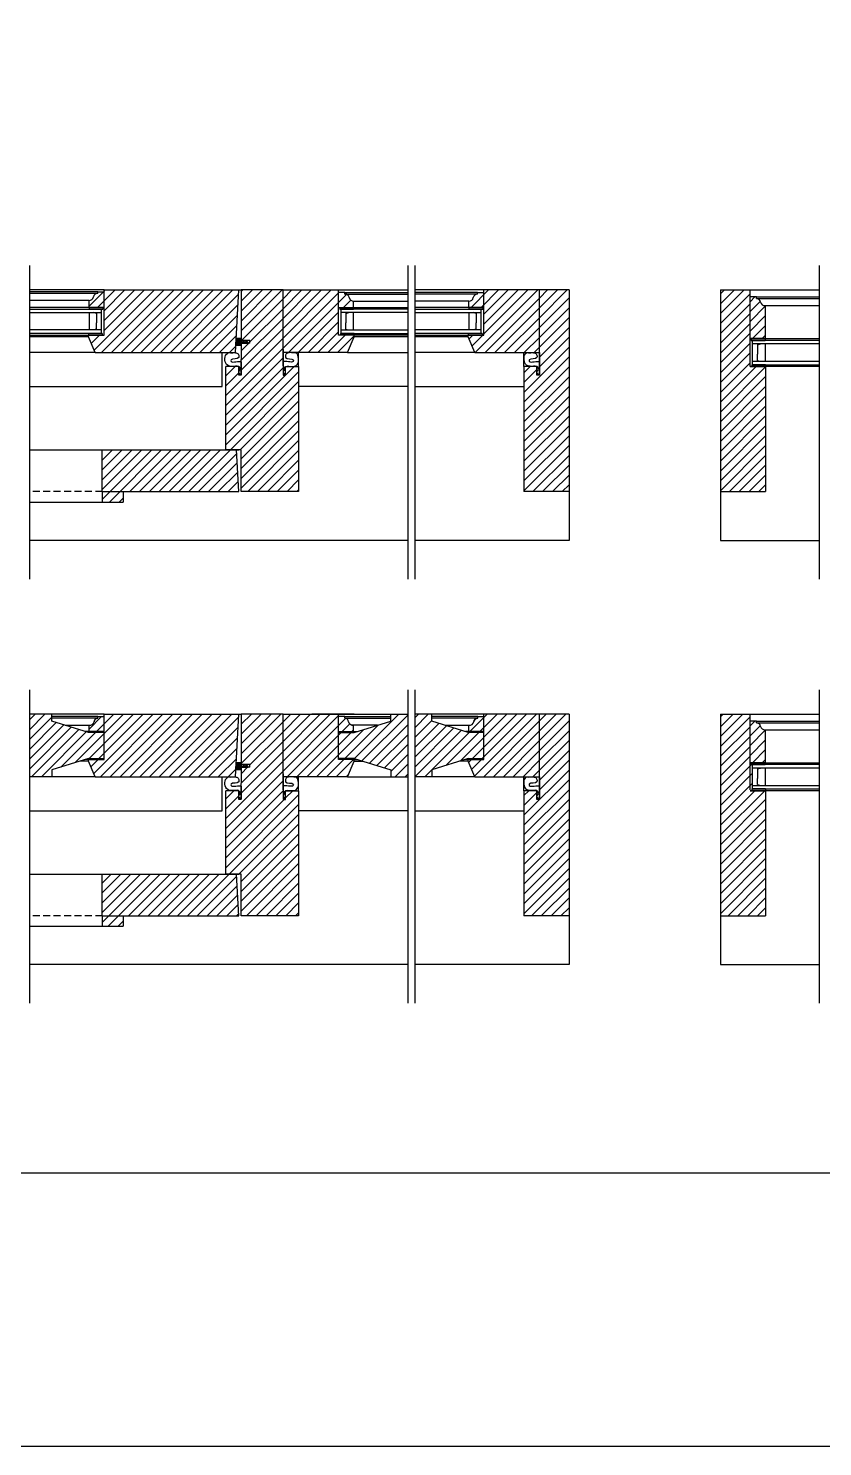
# Model space of a CAD drawing. Header units: inches. Extents: x 1985 to 11287, y 379 to 4336.
# Drawn here: x 7622.6 to 7651.2, y 3266.3 to 3317.3 of the extents above; entities that cross this region are included whole.
import ezdxf

# ---------------------------------------------------------------- set-up
doc = ezdxf.new("R2010")
doc.units = ezdxf.units.IN
doc.header["$MEASUREMENT"] = 0
doc.linetypes.add('HIDDEN', pattern=[0.375, 0.25, -0.125])
for name, color, linetype in [('glass 99', 6, 'CONTINUOUS'), ('glazing tape 99', 7, 'CONTINUOUS'), ('hatch 99', 1, 'CONTINUOUS'), ('screen 99', 4, 'CONTINUOUS'), ('separation 99', 3, 'CONTINUOUS'), ('weatherstripping 99', 5, 'CONTINUOUS'), ('wood detail 99', 7, 'CONTINUOUS')]:
    doc.layers.add(name, color=color, linetype=linetype)
pattern_1 = [(45, (3336.02802, 5e-13), (-0.176776695, 0.176776695), [])]

msp = doc.modelspace()

# ---------------------------------------------------------------- hatches: boundary and pattern name
at = {"layer": 'glazing tape 99'}
h = msp.add_hatch(color=7, dxfattribs=at)
h.paths.add_polyline_path([(7624.77088, 3307.234513), (7625.27088, 3307.234513), (7625.27088, 3307.172013), (7624.77088, 3307.172013)])
h.paths.add_polyline_path([(7624.74738, 3306.297013), (7625.24738, 3306.297013), (7625.24738, 3306.234513), (7624.74738, 3306.234513)])
h = msp.add_hatch(color=7, dxfattribs=at)
h.paths.add_polyline_path([(7638.432673, 3307.234513), (7638.932673, 3307.234513), (7638.932673, 3307.172013), (7638.432673, 3307.172013)])
h.paths.add_polyline_path([(7638.409173, 3306.297013), (7638.909173, 3306.297013), (7638.909173, 3306.234513), (7638.409173, 3306.234513)])
h.paths.add_polyline_path([(7633.809823, 3306.297013), (7634.309823, 3306.297013), (7634.309823, 3306.234513), (7633.809823, 3306.234513)])
h.paths.add_polyline_path([(7633.786323, 3307.234513), (7634.286323, 3307.234513), (7634.286323, 3307.172013), (7633.786323, 3307.172013)])
h = msp.add_hatch(color=256, dxfattribs=at)
h.paths.add_polyline_path([(7649.082392, 3306.109513), (7648.582392, 3306.109513), (7648.582392, 3306.047013), (7649.082392, 3306.047013)])
h.paths.add_polyline_path([(7649.105892, 3305.172013), (7648.605892, 3305.172013), (7648.605892, 3305.109513), (7649.105892, 3305.109513)])
h = msp.add_hatch(color=7, dxfattribs=at)
h.paths.add_polyline_path([(7625.308994, 3291.985773), (7625.308994, 3291.954473), (7624.76998, 3291.954473), (7624.76998, 3291.985773)])
h.paths.add_polyline_path([(7624.74648, 3290.985773), (7624.74648, 3291.017073), (7625.308994, 3291.017073), (7625.308994, 3290.985773)])
h = msp.add_hatch(color=7, dxfattribs=at)
h.paths.add_polyline_path([(7633.747309, 3291.954473), (7633.747309, 3291.985773), (7634.286323, 3291.985773), (7634.286323, 3291.954473)])
h.paths.add_polyline_path([(7634.309823, 3291.017073), (7634.309823, 3290.985773), (7633.747309, 3290.985773), (7633.747309, 3291.017073)])
h = msp.add_hatch(color=7, dxfattribs=at)
h.paths.add_polyline_path([(7638.971687, 3291.985773), (7638.971687, 3291.954473), (7638.432673, 3291.954473), (7638.432673, 3291.985773)])
h.paths.add_polyline_path([(7638.971687, 3291.017073), (7638.971687, 3290.985773), (7638.409173, 3290.985773), (7638.409173, 3291.017073)])
h = msp.add_hatch(color=256, dxfattribs=at)
h.paths.add_polyline_path([(7649.082392, 3290.860773), (7648.582392, 3290.860773), (7648.582392, 3290.798273), (7649.082392, 3290.798273)])
h.paths.add_polyline_path([(7649.105892, 3289.923273), (7648.605892, 3289.923273), (7648.605892, 3289.860773), (7649.105892, 3289.860773)])
at = {"layer": 'hatch 99'}
h = msp.add_hatch(dxfattribs=at)
h.set_pattern_fill('ANSI31', color=256, scale=2, style=0)
h.set_pattern_definition(pattern_1)
h.paths.add_polyline_path([(7625.309894, 3307.797013), (7625.08338, 3307.797013), (7625.08338, 3307.734513), (7625.070258, 3307.734513, 0.350781059), (7624.92713, 3307.609513, -0.375199902), (7624.77088, 3307.484513), (7624.77088, 3307.234513), (7625.309894, 3307.234513)], flags=17)
h.paths.add_polyline_path([(7630.152731, 3307.859513), (7625.309894, 3307.859513), (7625.309894, 3306.234513), (7624.74738, 3306.234513), (7624.74738, 3306.172013), (7624.988451, 3305.609513), (7630.034813, 3305.609513)])
h = msp.add_hatch(dxfattribs=at)
h.set_pattern_fill('ANSI31', color=256, scale=2, style=0)
h.set_pattern_definition(pattern_1)
h.paths.add_polyline_path([(7632.309865, 3305.109513), (7631.841035, 3305.109513), (7631.841035, 3304.797049), (7631.747373, 3304.797049), (7631.747373, 3305.719776), (7631.747373, 3307.859513), (7630.246457, 3307.859513), (7630.246461, 3306.047013), (7630.558957, 3306.047013), (7630.558957, 3305.953013), (7630.248303, 3305.953013), (7630.246457, 3304.797049), (7630.153695, 3304.797049), (7630.153695, 3305.109513), (7629.684865, 3305.109513), (7629.684865, 3302.109513), (7630.153665, 3302.109513), (7630.247365, 3302.109513), (7630.247365, 3300.609513), (7632.309865, 3300.609513)])
h = msp.add_hatch(dxfattribs=at)
h.set_pattern_fill('ANSI31', color=256, scale=2, style=0)
h.set_pattern_definition(pattern_1)
h.paths.add_polyline_path([(7633.747309, 3307.859513), (7631.747373, 3307.859513), (7631.747373, 3305.609513), (7634.068752, 3305.609513), (7634.309823, 3306.172013), (7634.309823, 3306.234513), (7633.747309, 3306.234513)])
h.paths.add_polyline_path([(7634.286323, 3307.461013, -0.375199902), (7634.130073, 3307.586013, 0.375199902), (7633.973823, 3307.711013), (7633.973823, 3307.773513), (7633.747309, 3307.773513), (7633.747309, 3307.234513), (7634.286323, 3307.234513)], flags=17)
h = msp.add_hatch(dxfattribs=at)
h.set_pattern_fill('ANSI31', color=256, scale=2, style=0)
h.set_pattern_definition(pattern_1)
h.paths.add_polyline_path([(7638.971687, 3307.773513), (7638.745173, 3307.773513), (7638.745173, 3307.711013), (7638.732051, 3307.711013, 0.350781059), (7638.588923, 3307.586013, -0.375199902), (7638.432673, 3307.461013), (7638.432673, 3307.234513), (7638.971687, 3307.234513)], flags=17)
h.paths.add_polyline_path([(7640.971623, 3307.859513), (7638.971687, 3307.859513), (7638.971687, 3306.234513), (7638.409173, 3306.234513), (7638.409173, 3306.172013), (7638.650244, 3305.609513), (7640.971623, 3305.609513)])
h = msp.add_hatch(dxfattribs=at)
h.set_pattern_fill('ANSI31', color=256, scale=2, style=0)
h.set_pattern_definition(pattern_1)
h.paths.add_polyline_path([(7642.034131, 3307.859513), (7640.971623, 3307.859513), (7640.971623, 3305.609513), (7640.971623, 3304.797049), (7640.877961, 3304.797049), (7640.877961, 3305.109513), (7640.409131, 3305.109513), (7640.409131, 3300.609513), (7642.034131, 3300.609513)])
h = msp.add_hatch(dxfattribs=at)
h.set_pattern_fill('ANSI31', color=256, scale=2, style=0)
h.set_pattern_definition(pattern_1)
h.paths.add_polyline_path([(7649.10587, 3305.109513), (7648.543377, 3305.109513), (7648.543377, 3307.859513), (7647.48087, 3307.859513), (7647.48087, 3300.609513), (7649.10587, 3300.609513)])
h = msp.add_hatch(dxfattribs=at)
h.set_pattern_fill('ANSI31', color=256, scale=2, angle=90, style=0)
h.set_pattern_definition([(45, (4207.87997, -860.48592), (0.176776695, -0.176776695), [])])
h.paths.add_polyline_path([(7648.543377, 3307.609513), (7648.773192, 3307.609513), (7648.773192, 3307.547013, -0.374595674), (7648.925663, 3307.424825, 0.356055138), (7649.06927, 3307.297013), (7649.10587, 3307.297013), (7649.10587, 3306.109513), (7648.543377, 3306.109513)])
h = msp.add_hatch(dxfattribs=at)
h.set_pattern_fill('ANSI31', color=256, scale=2, style=0)
h.set_pattern_definition(pattern_1)
h.paths.add_polyline_path([(7625.997365, 3300.609513), (7625.247365, 3300.609513), (7625.247365, 3300.234513), (7625.997365, 3300.234513)])
h.paths.add_polyline_path([(7630.153665, 3300.609513), (7630.075053, 3302.109513), (7625.247365, 3302.109513), (7625.247365, 3300.609513)])
h = msp.add_hatch(dxfattribs=at)
h.set_pattern_fill('ANSI31', color=256, scale=2, style=0)
h.set_pattern_definition(pattern_1)
h.paths.add_polyline_path([(7630.152731, 3292.610773), (7625.308994, 3292.610773), (7625.308994, 3290.985773), (7624.74648, 3290.985773), (7624.74648, 3290.923273), (7624.987551, 3290.360773), (7630.034813, 3290.360773)])
h.paths.add_polyline_path([(7625.308994, 3292.524773), (7625.08578, 3292.524773), (7625.08578, 3292.462273), (7625.07909, 3292.462273, 0.396713131), (7624.95303, 3292.337273, -0.33870461), (7624.76998, 3292.212273), (7624.76998, 3291.985773), (7625.308994, 3291.985773)], flags=17)
h.paths.add_polyline_path([(7625.308994, 3291.954473), (7624.74648, 3291.954473), (7623.43398, 3292.360773), (7623.43398, 3292.610773), (7623.24653, 3292.610773), (7622.627105, 3292.610773), (7622.627105, 3290.360773), (7623.24653, 3290.360773), (7623.43398, 3290.360773), (7623.43398, 3290.610773), (7624.74648, 3291.017073), (7625.308994, 3291.017073)])
h = msp.add_hatch(dxfattribs=at)
h.set_pattern_fill('ANSI31', color=256, scale=2, style=0)
h.set_pattern_definition(pattern_1)
h.paths.add_polyline_path([(7631.747373, 3289.548309), (7631.747373, 3290.471036), (7631.747373, 3292.610773), (7630.246457, 3292.610773), (7630.246461, 3290.798273), (7630.558957, 3290.798273), (7630.558957, 3290.704273), (7630.248303, 3290.704273), (7630.246457, 3289.548309), (7630.153695, 3289.548309), (7630.153695, 3289.860773), (7629.684865, 3289.860773), (7629.684865, 3286.860773), (7630.153665, 3286.860773), (7630.247365, 3286.860773), (7630.247365, 3285.360773), (7632.309865, 3285.360773), (7632.309865, 3289.860773), (7631.841035, 3289.860773), (7631.841035, 3289.548309)])
h = msp.add_hatch(dxfattribs=at)
h.set_pattern_fill('ANSI31', color=256, scale=2, style=0)
h.set_pattern_definition(pattern_1)
h.paths.add_polyline_path([(7636.234498, 3292.610773), (7635.653623, 3292.610773), (7635.622323, 3292.610773), (7635.622323, 3292.360773), (7634.309823, 3291.954473), (7633.747309, 3291.954473), (7633.747309, 3291.017073), (7634.309823, 3291.017073), (7635.622323, 3290.610773), (7635.622323, 3290.360773), (7636.234498, 3290.360773)])
h.paths.add_polyline_path([(7634.103273, 3292.337273, 0.411741612), (7633.970523, 3292.462273), (7633.970523, 3292.524773), (7633.747309, 3292.524773), (7633.747309, 3291.985773), (7634.286323, 3291.985773), (7634.286323, 3292.212273, -0.33870461)], flags=17)
h.paths.add_polyline_path([(7633.747309, 3292.610773), (7632.786443, 3292.610773), (7631.747373, 3292.610773), (7631.747373, 3290.360773), (7634.068752, 3290.360773), (7634.309823, 3290.923273), (7634.309823, 3290.985773), (7633.747309, 3290.985773)])
h = msp.add_hatch(dxfattribs=at)
h.set_pattern_fill('ANSI31', color=256, scale=2, style=0)
h.set_pattern_definition(pattern_1)
h.paths.add_polyline_path([(7640.971623, 3292.610773), (7638.971687, 3292.610773), (7638.971687, 3290.985773), (7638.409173, 3290.985773), (7638.409173, 3290.923273), (7638.650244, 3290.360773), (7638.650294, 3290.360773), (7640.971623, 3290.360773)])
h.paths.add_polyline_path([(7638.971687, 3292.524773), (7638.748473, 3292.524773), (7638.748473, 3292.462273), (7638.741783, 3292.462273, 0.396713131), (7638.615723, 3292.337273, -0.33870461), (7638.432673, 3292.212273), (7638.432673, 3291.985773), (7638.971687, 3291.985773)], flags=17)
h.paths.add_polyline_path([(7638.971687, 3291.954473), (7638.409173, 3291.954473), (7637.096673, 3292.360773), (7637.096673, 3292.610773), (7636.909223, 3292.610773), (7636.484498, 3292.610773), (7636.484498, 3290.360773), (7636.909223, 3290.360773), (7637.096673, 3290.360773), (7637.096673, 3290.610773), (7638.409173, 3291.017073), (7638.971687, 3291.017073)])
h = msp.add_hatch(dxfattribs=at)
h.set_pattern_fill('ANSI31', color=256, scale=2, style=0)
h.set_pattern_definition(pattern_1)
h.paths.add_polyline_path([(7642.034131, 3292.610773), (7640.971623, 3292.610773), (7640.971623, 3289.889084), (7640.971623, 3289.548309), (7640.877961, 3289.548309), (7640.877961, 3289.860773), (7640.409131, 3289.860773), (7640.409131, 3285.360773), (7642.034131, 3285.360773)])
h = msp.add_hatch(dxfattribs=at)
h.set_pattern_fill('ANSI31', color=256, scale=2, style=0)
h.set_pattern_definition(pattern_1)
h.paths.add_polyline_path([(7649.10587, 3289.860773), (7648.605892, 3289.860773), (7648.605892, 3289.923273), (7648.637077, 3289.923273), (7648.637077, 3290.798273), (7648.582392, 3290.798273), (7648.582392, 3290.860773), (7648.543377, 3290.860773), (7648.543377, 3292.610773), (7647.48087, 3292.610773), (7647.48087, 3285.360773), (7649.10587, 3285.360773)])
h = msp.add_hatch(dxfattribs=at)
h.set_pattern_fill('ANSI31', color=256, scale=2, angle=90, style=0)
h.set_pattern_definition([(45, (4207.87997, -875.73466), (0.176776695, -0.176776695), [])])
h.paths.add_polyline_path([(7648.543377, 3292.360773), (7648.773192, 3292.360773), (7648.773192, 3292.298273, -0.374595674), (7648.925663, 3292.176085, 0.356055138), (7649.06927, 3292.048273), (7649.10587, 3292.048273), (7649.10587, 3290.860773), (7648.543377, 3290.860773)])
h = msp.add_hatch(dxfattribs=at)
h.set_pattern_fill('ANSI31', color=256, scale=2, style=0)
h.set_pattern_definition(pattern_1)
h.paths.add_polyline_path([(7625.247365, 3286.860773), (7625.247365, 3285.360773), (7630.153665, 3285.360773), (7630.075053, 3286.860773)])
h.paths.add_polyline_path([(7625.247365, 3285.360773), (7625.247365, 3284.985773), (7625.997365, 3284.985773), (7625.997365, 3285.360773)])
at = {"layer": 'weatherstripping 99', "lineweight": 30}
h = msp.add_hatch(dxfattribs=at)
h.set_pattern_fill('ANSI36', color=5, scale=0.125, angle=315, style=0)
h.set_pattern_definition([(180, (7442.423048, 1715.887561), (-0.02734375, 0.015625), [0.0390625, -0.0078125, 0, -0.0078125])])
h.paths.add_polyline_path([(7630.061017, 3306.109513), (7630.215457, 3306.109513), (7630.215457, 3305.859513), (7630.047915, 3305.859513)])
for points in [[(7630.215457, 3306.109513), (7630.24643, 3306.109513), (7630.246449, 3306.013992), (7630.280039, 3305.984265), (7630.339833, 3305.984265), (7630.296296, 3306.046513), (7630.324593, 3306.046513), (7630.368129, 3305.984265), (7630.447018, 3305.984265), (7630.403482, 3306.046513), (7630.431779, 3306.046513), (7630.498303, 3305.967765), (7630.498303, 3305.953013), (7630.246461, 3305.953013), (7630.246479, 3305.859513), (7630.215457, 3305.859513)], [(7630.215457, 3290.860773), (7630.24643, 3290.860773), (7630.246449, 3290.765252), (7630.280039, 3290.735525), (7630.339833, 3290.735525), (7630.296296, 3290.797773), (7630.324593, 3290.797773), (7630.368129, 3290.735525), (7630.447018, 3290.735525), (7630.403482, 3290.797773), (7630.431779, 3290.797773), (7630.498303, 3290.719025), (7630.498303, 3290.704273), (7630.246461, 3290.704273), (7630.246479, 3290.610773), (7630.215457, 3290.610773)]]:
    msp.add_hatch(color=5, dxfattribs=at).paths.add_polyline_path(points)
h = msp.add_hatch(dxfattribs=at)
h.set_pattern_fill('ANSI36', color=5, scale=0.125, angle=315, style=0)
h.set_pattern_definition([(180, (7442.423048, 1700.638821), (-0.02734375, 0.015625), [0.0390625, -0.0078125, 0, -0.0078125])])
h.paths.add_polyline_path([(7630.061017, 3290.860773), (7630.215457, 3290.860773), (7630.215457, 3290.610773), (7630.047915, 3290.610773)])

# ---------------------------------------------------------------- linework, layer by layer
at = {"layer": 'glass 99', "color": 6}
for p, q in [((7622.627105, 3307.172013), (7625.27088, 3307.172013)), ((7622.627105, 3307.047013), (7625.216194, 3307.047013)), ((7624.77088, 3307.047013), (7624.77088, 3306.422013)), ((7625.03526, 3307.017022), (7624.927478, 3307.047013)), ((7625.03526, 3307.017022), (7625.03526, 3306.672013)), ((7625.216194, 3306.297013), (7625.216194, 3307.172013)), ((7636.234498, 3307.172013), (7633.786323, 3307.172013)), ((7633.841009, 3306.297013), (7633.841009, 3307.172013)), ((7636.234498, 3307.047013), (7633.841009, 3307.047013)), ((7634.009729, 3307.017022), (7634.117512, 3307.047013)), ((7634.009729, 3307.017022), (7634.009729, 3306.672013)), ((7634.274109, 3307.047013), (7634.274109, 3306.422013)), ((7636.484498, 3307.172013), (7638.932673, 3307.172013)), ((7636.484498, 3307.047013), (7638.877987, 3307.047013)), ((7638.432673, 3307.047013), (7638.432673, 3306.422013)), ((7638.697053, 3307.017022), (7638.58927, 3307.047013)), ((7638.697053, 3307.017022), (7638.697053, 3306.672013)), ((7638.877987, 3306.297013), (7638.877987, 3307.172013)), ((7625.03526, 3306.452005), (7625.03526, 3306.672013)), ((7634.009729, 3306.452005), (7634.009729, 3306.672013)), ((7638.697053, 3306.452005), (7638.697053, 3306.672013)), ((7625.216194, 3306.422013), (7622.627105, 3306.422013)), ((7625.24738, 3306.297013), (7622.627105, 3306.297013)), ((7625.03526, 3306.452005), (7624.927478, 3306.422013)), ((7633.809823, 3306.297013), (7636.234498, 3306.297013)), ((7633.841009, 3306.422013), (7636.234498, 3306.422013)), ((7634.009729, 3306.452005), (7634.117512, 3306.422013)), ((7638.877987, 3306.422013), (7636.484498, 3306.422013)), ((7638.909173, 3306.297013), (7636.484498, 3306.297013)), ((7638.697053, 3306.452005), (7638.58927, 3306.422013)), ((7651.030566, 3306.047013), (7648.582392, 3306.047013)), ((7648.637077, 3305.172013), (7648.637077, 3306.047013)), ((7651.030566, 3305.922013), (7648.637077, 3305.922013)), ((7648.818011, 3305.892022), (7648.925794, 3305.922013)), ((7648.818011, 3305.892022), (7648.818011, 3305.547013)), ((7648.818011, 3305.327005), (7648.818011, 3305.547013)), ((7649.082392, 3305.922013), (7649.082392, 3305.297013)), ((7648.605892, 3305.172013), (7651.030566, 3305.172013)), ((7648.637077, 3305.297013), (7651.030566, 3305.297013)), ((7648.818011, 3305.327005), (7648.925794, 3305.297013)), ((7651.030566, 3290.798273), (7648.582392, 3290.798273)), ((7648.637077, 3289.923273), (7648.637077, 3290.798273)), ((7651.030566, 3290.673273), (7648.637077, 3290.673273)), ((7648.818011, 3290.643282), (7648.925794, 3290.673273)), ((7649.082392, 3290.673273), (7649.082392, 3290.048273)), ((7648.818011, 3290.643282), (7648.818011, 3290.298273)), ((7648.818011, 3290.078265), (7648.818011, 3290.298273)), ((7648.605892, 3289.923273), (7651.030566, 3289.923273)), ((7648.637077, 3290.048273), (7651.030566, 3290.048273)), ((7648.818011, 3290.078265), (7648.925794, 3290.048273))]:
    msp.add_line(p, q, dxfattribs=at)
at = {"layer": 'glazing tape 99', "color": 7}
for p, q in [((7624.77088, 3307.234513), (7624.77088, 3307.172013)), ((7625.27088, 3307.234513), (7625.27088, 3307.172013)), ((7633.786323, 3307.234513), (7633.786323, 3307.172013)), ((7634.286323, 3307.234513), (7634.286323, 3307.172013)), ((7638.432673, 3307.234513), (7638.432673, 3307.172013)), ((7638.932673, 3307.234513), (7638.932673, 3307.172013)), ((7648.582392, 3306.109513), (7648.582392, 3306.047013)), ((7649.082392, 3306.109513), (7649.082392, 3306.047013)), ((7648.582392, 3290.860773), (7648.582392, 3290.798273)), ((7649.082392, 3290.860773), (7649.082392, 3290.798273))]:
    msp.add_line(p, q, dxfattribs=at)
at = {"layer": 'glazing tape 99'}
for p, q in [((7625.27088, 3307.172013), (7624.77088, 3307.172013)), ((7633.786323, 3307.172013), (7634.286323, 3307.172013)), ((7638.932673, 3307.172013), (7638.432673, 3307.172013)), ((7624.74738, 3306.297013), (7625.24738, 3306.297013)), ((7624.74738, 3306.297013), (7624.74738, 3306.234513)), ((7625.24738, 3306.297013), (7625.24738, 3306.234513)), ((7634.309823, 3306.297013), (7633.809823, 3306.297013)), ((7633.809823, 3306.297013), (7633.809823, 3306.234513)), ((7634.309823, 3306.297013), (7634.309823, 3306.234513)), ((7638.409173, 3306.297013), (7638.409173, 3306.234513)), ((7638.409173, 3306.297013), (7638.909173, 3306.297013)), ((7638.909173, 3306.297013), (7638.909173, 3306.234513)), ((7648.582392, 3306.047013), (7649.082392, 3306.047013)), ((7648.605892, 3305.172013), (7648.605892, 3305.109513)), ((7649.105892, 3305.172013), (7648.605892, 3305.172013)), ((7649.105892, 3305.172013), (7649.105892, 3305.109513)), ((7648.582392, 3290.798273), (7649.082392, 3290.798273)), ((7648.605892, 3289.923273), (7648.605892, 3289.860773)), ((7649.105892, 3289.923273), (7648.605892, 3289.923273)), ((7649.105892, 3289.923273), (7649.105892, 3289.860773))]:
    msp.add_line(p, q, dxfattribs=at)
at = {"layer": 'screen 99', "color": 4, "linetype": 'HIDDEN'}
for p, q in [((7625.247365, 3300.609513), (7622.627105, 3300.609513)), ((7625.247365, 3285.360773), (7622.627105, 3285.360773))]:
    msp.add_line(p, q, dxfattribs=at)
at = {"layer": 'separation 99'}
for points in [[(9954.635727, 3266.28393), (7087.963638, 3266.28393), (7087.963638, 4336.37128), (9954.635727, 4336.37128)], [(7484.325689, 3276.128059), (7685.752407, 3276.128059), (7685.752407, 3428.766598), (7484.325689, 3428.766598)]]:
    msp.add_lwpolyline(points, close=True, dxfattribs=at)
at = {"layer": 'weatherstripping 99', "color": 5, "lineweight": 30}
for p, q in [((7630.047915, 3305.859513), (7630.061017, 3306.109513)), ((7630.24643, 3306.109513), (7630.061017, 3306.109513)), ((7630.215457, 3305.859513), (7630.215457, 3306.109513)), ((7630.24643, 3306.109513), (7630.246449, 3306.013992)), ((7630.246449, 3306.013992), (7630.280039, 3305.984265)), ((7630.246461, 3305.953013), (7630.246479, 3305.859513)), ((7630.246461, 3305.953013), (7630.498303, 3305.953013)), ((7630.280039, 3305.984265), (7630.339833, 3305.984265)), ((7630.339833, 3305.984265), (7630.296296, 3306.046513)), ((7630.324593, 3306.046513), (7630.296296, 3306.046513)), ((7630.368129, 3305.984265), (7630.324593, 3306.046513)), ((7630.368129, 3305.984265), (7630.447018, 3305.984265)), ((7630.447018, 3305.984265), (7630.403482, 3306.046513)), ((7630.431779, 3306.046513), (7630.403482, 3306.046513)), ((7630.498303, 3305.967765), (7630.431779, 3306.046513)), ((7630.498303, 3305.967765), (7630.498303, 3305.953013)), ((7630.498303, 3305.953013), (7630.498303, 3305.967765)), ((7630.246479, 3305.859513), (7630.047915, 3305.859513)), ((7630.236394, 3305.27634), (7630.236394, 3304.802554)), ((7631.758336, 3305.27634), (7631.758336, 3304.802554)), ((7640.96066, 3305.27634), (7640.96066, 3304.802554)), ((7630.047915, 3290.610773), (7630.061017, 3290.860773)), ((7630.24643, 3290.860773), (7630.061017, 3290.860773)), ((7630.215457, 3290.610773), (7630.215457, 3290.860773)), ((7630.24643, 3290.860773), (7630.246449, 3290.765252)), ((7630.246449, 3290.765252), (7630.280039, 3290.735525)), ((7630.246461, 3290.704273), (7630.246479, 3290.610773)), ((7630.246461, 3290.704273), (7630.498303, 3290.704273)), ((7630.280039, 3290.735525), (7630.339833, 3290.735525)), ((7630.339833, 3290.735525), (7630.296296, 3290.797773)), ((7630.324593, 3290.797773), (7630.296296, 3290.797773)), ((7630.368129, 3290.735525), (7630.324593, 3290.797773)), ((7630.368129, 3290.735525), (7630.447018, 3290.735525)), ((7630.447018, 3290.735525), (7630.403482, 3290.797773)), ((7630.431779, 3290.797773), (7630.403482, 3290.797773)), ((7630.498303, 3290.719025), (7630.431779, 3290.797773)), ((7630.498303, 3290.719025), (7630.498303, 3290.704273)), ((7630.498303, 3290.704273), (7630.498303, 3290.719025)), ((7630.246479, 3290.610773), (7630.047915, 3290.610773)), ((7630.236394, 3290.0276), (7630.236394, 3289.553813)), ((7631.758336, 3290.0276), (7631.758336, 3289.553813)), ((7640.96066, 3290.0276), (7640.96066, 3289.553813))]:
    msp.add_line(p, q, dxfattribs=at)
for centre, start, end in [((7629.853093, 3305.326467), 89.6632674, 111.8468492), ((7632.141637, 3305.326467), 68.1531508, 90.3367326), ((7640.577359, 3305.326467), 89.6632674, 111.8468492), ((7629.853093, 3290.077727), 89.6632674, 111.8468492), ((7632.141637, 3290.077727), 68.1531508, 90.3367326), ((7640.577359, 3290.077727), 89.6632674, 111.8468492)]:
    msp.add_arc(centre, 0.272391, start, end, dxfattribs=at)
for points, knots in [([(7629.980439, 3305.11119), (7629.880203, 3305.114611), (7629.630765, 3305.114391), (7629.624208, 3305.527866), (7629.751729, 3305.579295)], [0, 0, 0, 0, 0.2460489598, 0.6041502785, 0.6041502785, 0.6041502785, 0.6041502785]), ([(7629.854694, 3305.598853), (7629.991703, 3305.609928), (7630.085985, 3305.603232), (7630.148288, 3305.55949), (7630.193298, 3305.331211), (7629.870337, 3305.427143), (7629.8687, 3305.202304), (7630.180451, 3305.324717), (7630.236394, 3305.27634)], [0, 0, 0, 0, 0.083614321, 0.208464293, 0.316031641, 0.607589822, 0.683535209, 1.009413891, 1.009413891, 1.009413891, 1.009413891]), ([(7632.140036, 3305.598853), (7632.003027, 3305.609928), (7631.908745, 3305.603232), (7631.846442, 3305.55949), (7631.801432, 3305.331211), (7632.124393, 3305.427143), (7632.12603, 3305.202304), (7631.814279, 3305.324717), (7631.758336, 3305.27634)], [0, 0, 0, 0, 0.083614321, 0.208464293, 0.316031641, 0.607589822, 0.683535209, 1.009413891, 1.009413891, 1.009413891, 1.009413891]), ([(7632.014291, 3305.11119), (7632.114527, 3305.114611), (7632.350233, 3305.114391), (7632.309865, 3305.527866), (7632.243001, 3305.579295)], [0, 0, 0, 0, 0.2460489598, 0.6041502785, 0.6041502785, 0.6041502785, 0.6041502785]), ([(7640.704705, 3305.11119), (7640.604469, 3305.114611), (7640.381595, 3305.138838), (7640.409131, 3305.527866), (7640.475995, 3305.579295)], [0, 0, 0, 0, 0.2460489598, 0.6041502785, 0.6041502785, 0.6041502785, 0.6041502785]), ([(7640.57896, 3305.598853), (7640.715969, 3305.609928), (7640.810252, 3305.603232), (7640.872555, 3305.55949), (7640.917564, 3305.331211), (7640.594603, 3305.427143), (7640.592966, 3305.202304), (7640.904717, 3305.324717), (7640.96066, 3305.27634)], [0, 0, 0, 0, 0.083614321, 0.208464293, 0.316031641, 0.607589822, 0.683535209, 1.009413891, 1.009413891, 1.009413891, 1.009413891]), ([(7630.236394, 3304.802554), (7630.166353, 3304.84677), (7630.129194, 3304.936223), (7630.219985, 3304.979321), (7630.180247, 3305.143405), (7630.052325, 3305.125766), (7629.980439, 3305.11119)], [0.0027567057, 0.0027567057, 0.0027567057, 0.0027567057, 0.1724869609, 0.2817822642, 0.3371391511, 0.4968128609, 0.4968128609, 0.4968128609, 0.4968128609]), ([(7631.758336, 3304.802554), (7631.828377, 3304.84677), (7631.865536, 3304.936223), (7631.774745, 3304.979321), (7631.814483, 3305.143405), (7631.942405, 3305.125766), (7632.014291, 3305.11119)], [0.0027567057, 0.0027567057, 0.0027567057, 0.0027567057, 0.1724869609, 0.2817822642, 0.3371391511, 0.4968128609, 0.4968128609, 0.4968128609, 0.4968128609]), ([(7640.96066, 3304.802554), (7640.890619, 3304.84677), (7640.853461, 3304.936223), (7640.944252, 3304.979321), (7640.904513, 3305.143405), (7640.776591, 3305.125766), (7640.704705, 3305.11119)], [0.0027567057, 0.0027567057, 0.0027567057, 0.0027567057, 0.1724869609, 0.2817822642, 0.3371391511, 0.4968128609, 0.4968128609, 0.4968128609, 0.4968128609]), ([(7629.980439, 3289.86245), (7629.880203, 3289.865871), (7629.630765, 3289.865651), (7629.624208, 3290.279126), (7629.751729, 3290.330555)], [0, 0, 0, 0, 0.2460489598, 0.6041502785, 0.6041502785, 0.6041502785, 0.6041502785]), ([(7629.854694, 3290.350113), (7629.991703, 3290.361188), (7630.085985, 3290.354492), (7630.148288, 3290.31075), (7630.193298, 3290.082471), (7629.870337, 3290.178403), (7629.8687, 3289.953564), (7630.180451, 3290.075977), (7630.236394, 3290.0276)], [0, 0, 0, 0, 0.083614321, 0.208464293, 0.316031641, 0.607589822, 0.683535209, 1.009413891, 1.009413891, 1.009413891, 1.009413891]), ([(7632.140036, 3290.350113), (7632.003027, 3290.361188), (7631.908745, 3290.354492), (7631.846442, 3290.31075), (7631.801432, 3290.082471), (7632.124393, 3290.178403), (7632.12603, 3289.953564), (7631.814279, 3290.075977), (7631.758336, 3290.0276)], [0, 0, 0, 0, 0.083614321, 0.208464293, 0.316031641, 0.607589822, 0.683535209, 1.009413891, 1.009413891, 1.009413891, 1.009413891]), ([(7632.014291, 3289.86245), (7632.114527, 3289.865871), (7632.350233, 3289.865651), (7632.309865, 3290.279126), (7632.243001, 3290.330555)], [0, 0, 0, 0, 0.2460489598, 0.6041502785, 0.6041502785, 0.6041502785, 0.6041502785]), ([(7640.704705, 3289.86245), (7640.604469, 3289.865871), (7640.381595, 3289.890098), (7640.409131, 3290.279126), (7640.475995, 3290.330555)], [0, 0, 0, 0, 0.2460489598, 0.6041502785, 0.6041502785, 0.6041502785, 0.6041502785]), ([(7640.57896, 3290.350113), (7640.715969, 3290.361188), (7640.810252, 3290.354492), (7640.872555, 3290.31075), (7640.917564, 3290.082471), (7640.594603, 3290.178403), (7640.592966, 3289.953564), (7640.904717, 3290.075977), (7640.96066, 3290.0276)], [0, 0, 0, 0, 0.083614321, 0.208464293, 0.316031641, 0.607589822, 0.683535209, 1.009413891, 1.009413891, 1.009413891, 1.009413891]), ([(7630.236394, 3289.553813), (7630.166353, 3289.598029), (7630.129194, 3289.687483), (7630.219985, 3289.730581), (7630.180247, 3289.894664), (7630.052325, 3289.877026), (7629.980439, 3289.86245)], [0.0027567057, 0.0027567057, 0.0027567057, 0.0027567057, 0.1724869609, 0.2817822642, 0.3371391511, 0.4968128609, 0.4968128609, 0.4968128609, 0.4968128609]), ([(7631.758336, 3289.553813), (7631.828377, 3289.598029), (7631.865536, 3289.687483), (7631.774745, 3289.730581), (7631.814483, 3289.894664), (7631.942405, 3289.877026), (7632.014291, 3289.86245)], [0.0027567057, 0.0027567057, 0.0027567057, 0.0027567057, 0.1724869609, 0.2817822642, 0.3371391511, 0.4968128609, 0.4968128609, 0.4968128609, 0.4968128609]), ([(7640.96066, 3289.553813), (7640.890619, 3289.598029), (7640.853461, 3289.687483), (7640.944252, 3289.730581), (7640.904513, 3289.894664), (7640.776591, 3289.877026), (7640.704705, 3289.86245)], [0.0027567057, 0.0027567057, 0.0027567057, 0.0027567057, 0.1724869609, 0.2817822642, 0.3371391511, 0.4968128609, 0.4968128609, 0.4968128609, 0.4968128609])]:
    msp.add_open_spline(points, degree=3, knots=knots, dxfattribs=at)
at = {"layer": 'wood detail 99'}
for p, q in [((7622.627105, 3308.73726), (7622.627105, 3297.46813)), ((7636.234498, 3308.73726), (7636.234498, 3297.46813)), ((7636.484498, 3308.73726), (7636.484498, 3297.46813)), ((7651.030566, 3308.73726), (7651.030566, 3297.46813)), ((7625.309894, 3307.859513), (7622.627105, 3307.859513)), ((7625.08338, 3307.797013), (7622.627105, 3307.797013)), ((7625.08338, 3307.734513), (7622.627105, 3307.734513)), ((7624.77088, 3307.484513), (7622.627105, 3307.484513)), ((7630.034813, 3305.609513), (7630.152731, 3307.859513)), ((7630.246457, 3307.859513), (7630.246461, 3306.047013)), ((7631.747373, 3305.609513), (7631.747373, 3307.859513)), ((7633.747309, 3307.859513), (7636.234498, 3307.859513)), ((7633.973823, 3307.773513), (7636.234498, 3307.773513)), ((7633.973823, 3307.711013), (7636.234498, 3307.711013)), ((7638.971687, 3307.859513), (7636.484498, 3307.859513)), ((7638.745173, 3307.773513), (7636.484498, 3307.773513)), ((7638.745173, 3307.711013), (7636.484498, 3307.711013)), ((7642.034131, 3307.859513), (7640.971623, 3307.859513)), ((7640.971623, 3305.609513), (7640.971623, 3307.859513)), ((7647.48087, 3307.859513), (7648.543377, 3307.859513)), ((7648.543377, 3305.609513), (7648.543377, 3307.859513)), ((7648.543377, 3306.109513), (7648.543377, 3307.609513)), ((7648.773192, 3307.609513), (7651.030566, 3307.609513)), ((7648.773192, 3307.547013), (7651.030566, 3307.547013)), ((7650.543314, 3307.859513), (7651.030566, 3307.859513)), ((7624.77088, 3307.234513), (7622.627105, 3307.234513)), ((7634.286323, 3307.461013), (7636.234498, 3307.461013)), ((7634.286323, 3307.234513), (7636.234498, 3307.234513)), ((7638.432673, 3307.461013), (7636.484498, 3307.461013)), ((7638.432673, 3307.234513), (7636.484498, 3307.234513)), ((7649.082392, 3307.297013), (7649.10587, 3307.297013)), ((7649.10587, 3307.297013), (7651.030566, 3307.297013)), ((7622.627105, 3306.234513), (7624.74738, 3306.234513)), ((7624.74738, 3306.234513), (7625.309894, 3306.234513)), ((7624.74738, 3306.172013), (7624.74738, 3306.234513)), ((7630.558957, 3306.047013), (7630.246461, 3306.047013)), ((7630.558957, 3305.953013), (7630.246461, 3305.953013)), ((7634.309823, 3306.234513), (7633.747309, 3306.234513)), ((7634.309823, 3306.172013), (7634.309823, 3306.234513)), ((7636.234498, 3306.234513), (7634.309823, 3306.234513)), ((7636.484498, 3306.234513), (7638.409173, 3306.234513)), ((7638.409173, 3306.234513), (7638.971687, 3306.234513)), ((7638.409173, 3306.172013), (7638.409173, 3306.234513)), ((7649.082392, 3306.109513), (7651.030566, 3306.109513)), ((7624.988451, 3305.609513), (7622.627105, 3305.609513)), ((7634.068752, 3305.609513), (7636.234498, 3305.609513)), ((7638.650244, 3305.609513), (7636.484498, 3305.609513)), ((7632.309865, 3305.109513), (7632.309865, 3300.609513)), ((7640.409131, 3305.109513), (7640.409131, 3300.609513)), ((7649.105892, 3305.109513), (7648.543377, 3305.109513)), ((7649.10587, 3305.109513), (7649.10587, 3300.609513)), ((7651.030566, 3305.109513), (7649.105892, 3305.109513)), ((7630.247365, 3302.109513), (7629.684865, 3302.109513)), ((7632.309865, 3300.609513), (7630.247365, 3300.609513)), ((7642.034131, 3300.609513), (7640.409131, 3300.609513)), ((7642.034131, 3300.609513), (7642.034131, 3298.859513)), ((7647.48087, 3300.609513), (7649.10587, 3300.609513)), ((7647.48087, 3300.609513), (7647.48087, 3298.859513)), ((7636.234498, 3298.859513), (7622.627105, 3298.859513)), ((7642.034131, 3298.859513), (7636.484498, 3298.859513)), ((7647.48087, 3298.859513), (7651.030566, 3298.859513)), ((7622.627105, 3293.48852), (7622.627105, 3282.21939)), ((7636.234498, 3293.48852), (7636.234498, 3282.21939)), ((7636.484498, 3293.48852), (7636.484498, 3282.21939)), ((7651.030566, 3293.48852), (7651.030566, 3282.21939)), ((7623.40268, 3292.610773), (7622.627105, 3292.610773)), ((7623.24653, 3292.610773), (7622.627105, 3292.610773)), ((7625.308994, 3292.610773), (7623.24653, 3292.610773)), ((7625.308994, 3292.610773), (7623.40268, 3292.610773)), ((7623.43398, 3292.360773), (7623.43398, 3292.610773)), ((7624.74648, 3291.954473), (7623.43398, 3292.360773)), ((7625.308994, 3292.610773), (7623.517015, 3292.610773)), ((7623.91369, 3292.212273), (7624.76998, 3292.212273)), ((7624.15268, 3292.212273), (7624.76998, 3292.212273)), ((7630.034813, 3290.360773), (7630.152731, 3292.610773)), ((7630.246457, 3292.610773), (7630.246461, 3290.798273)), ((7631.747373, 3290.360773), (7631.747373, 3292.610773)), ((7634.309823, 3292.610773), (7632.786443, 3292.610773)), ((7633.747309, 3292.610773), (7635.653623, 3292.610773)), ((7633.747309, 3292.610773), (7635.539288, 3292.610773)), ((7635.142613, 3292.212273), (7634.286323, 3292.212273)), ((7634.903623, 3292.212273), (7634.286323, 3292.212273)), ((7634.309823, 3291.954473), (7635.622323, 3292.360773)), ((7635.622323, 3292.360773), (7635.622323, 3292.610773)), ((7635.653623, 3292.610773), (7636.234498, 3292.610773)), ((7637.065373, 3292.610773), (7636.484498, 3292.610773)), ((7636.909223, 3292.610773), (7636.484498, 3292.610773)), ((7638.971687, 3292.610773), (7636.909223, 3292.610773)), ((7638.971687, 3292.610773), (7637.065373, 3292.610773)), ((7637.096673, 3292.360773), (7637.096673, 3292.610773)), ((7638.409173, 3291.954473), (7637.096673, 3292.360773)), ((7638.971687, 3292.610773), (7637.179708, 3292.610773)), ((7637.576383, 3292.212273), (7638.432673, 3292.212273)), ((7637.815373, 3292.212273), (7638.432673, 3292.212273)), ((7640.971623, 3290.360773), (7640.971623, 3292.610773)), ((7642.034131, 3292.610773), (7640.971623, 3292.610773)), ((7647.48087, 3292.610773), (7648.543377, 3292.610773)), ((7648.543377, 3290.360773), (7648.543377, 3292.610773)), ((7648.543377, 3290.860773), (7648.543377, 3292.360773)), ((7648.773192, 3292.360773), (7651.030566, 3292.360773)), ((7648.773192, 3292.298273), (7651.030566, 3292.298273)), ((7650.543314, 3292.610773), (7651.030566, 3292.610773)), ((7649.082392, 3292.048273), (7649.10587, 3292.048273)), ((7649.10587, 3292.048273), (7651.030566, 3292.048273)), ((7624.74648, 3291.017073), (7623.43398, 3290.610773)), ((7624.74648, 3290.923273), (7624.443471, 3290.923273)), ((7624.74648, 3291.017073), (7625.308994, 3291.017073)), ((7624.74648, 3290.923273), (7624.74648, 3291.017073)), ((7624.74648, 3290.923273), (7624.74648, 3290.985773)), ((7624.74648, 3290.985773), (7625.308994, 3290.985773)), ((7630.558957, 3290.798273), (7630.246461, 3290.798273)), ((7630.558957, 3290.704273), (7630.246461, 3290.704273)), ((7634.309823, 3291.017073), (7633.747309, 3291.017073)), ((7634.309823, 3290.985773), (7633.747309, 3290.985773)), ((7634.309823, 3291.017073), (7635.622323, 3290.610773)), ((7634.309823, 3290.923273), (7634.309823, 3291.017073)), ((7634.309823, 3290.923273), (7634.309823, 3290.985773)), ((7634.309823, 3290.923273), (7634.612832, 3290.923273)), ((7638.409173, 3291.017073), (7637.096673, 3290.610773)), ((7638.409173, 3290.923273), (7638.106164, 3290.923273)), ((7638.409173, 3291.017073), (7638.971687, 3291.017073)), ((7638.409173, 3290.923273), (7638.409173, 3291.017073)), ((7638.409173, 3290.923273), (7638.409173, 3290.985773)), ((7638.409173, 3290.985773), (7638.971687, 3290.985773)), ((7649.082392, 3290.860773), (7651.030566, 3290.860773)), ((7624.987551, 3290.360773), (7622.627105, 3290.360773)), ((7623.40268, 3290.360773), (7622.627105, 3290.360773)), ((7624.987551, 3290.360773), (7622.627105, 3290.360773)), ((7624.987601, 3290.360773), (7622.627105, 3290.360773)), ((7623.24653, 3290.360773), (7622.627105, 3290.360773)), ((7624.987601, 3290.360773), (7623.24653, 3290.360773)), ((7624.987551, 3290.360773), (7623.40268, 3290.360773)), ((7623.43398, 3290.610773), (7623.43398, 3290.360773)), ((7624.987551, 3290.360773), (7623.517015, 3290.360773)), ((7634.068752, 3290.360773), (7636.234498, 3290.360773)), ((7634.068752, 3290.360773), (7635.653623, 3290.360773)), ((7634.068752, 3290.360773), (7636.234498, 3290.360773)), ((7634.068752, 3290.360773), (7635.539288, 3290.360773)), ((7635.622323, 3290.610773), (7635.622323, 3290.360773)), ((7635.653623, 3290.360773), (7636.234498, 3290.360773)), ((7638.650244, 3290.360773), (7636.484498, 3290.360773)), ((7637.065373, 3290.360773), (7636.484498, 3290.360773)), ((7638.650244, 3290.360773), (7636.484498, 3290.360773)), ((7638.650294, 3290.360773), (7636.484498, 3290.360773)), ((7636.909223, 3290.360773), (7636.484498, 3290.360773)), ((7638.650294, 3290.360773), (7636.909223, 3290.360773)), ((7638.650244, 3290.360773), (7637.065373, 3290.360773)), ((7637.096673, 3290.610773), (7637.096673, 3290.360773)), ((7638.650244, 3290.360773), (7637.179708, 3290.360773)), ((7632.309865, 3289.860773), (7632.309865, 3285.360773)), ((7640.409131, 3289.860773), (7640.409131, 3285.360773)), ((7649.105892, 3289.860773), (7648.543377, 3289.860773)), ((7649.10587, 3289.860773), (7649.10587, 3285.360773)), ((7651.030566, 3289.860773), (7649.105892, 3289.860773)), ((7630.247365, 3286.860773), (7629.684865, 3286.860773)), ((7642.034131, 3285.360773), (7640.409131, 3285.360773)), ((7642.034131, 3285.360773), (7642.034131, 3283.610773)), ((7647.48087, 3285.360773), (7647.48087, 3283.610773)), ((7647.48087, 3285.360773), (7649.10587, 3285.360773)), ((7636.234498, 3283.610773), (7622.627105, 3283.610773)), ((7642.034131, 3283.610773), (7636.484498, 3283.610773)), ((7647.48087, 3283.610773), (7651.030566, 3283.610773))]:
    msp.add_line(p, q, dxfattribs=at)
at = {"layer": 'wood detail 99', "color": 7}
for p, q in [((7624.77088, 3307.234513), (7624.77088, 3307.484513)), ((7625.08338, 3307.797013), (7625.309894, 3307.797013)), ((7625.08338, 3307.734513), (7625.08338, 3307.797013)), ((7625.309894, 3306.234513), (7625.309894, 3307.859513)), ((7625.309894, 3307.859513), (7630.247357, 3307.859513)), ((7631.747373, 3307.859513), (7630.247357, 3307.859513)), ((7633.747309, 3306.234513), (7633.747309, 3307.859513)), ((7633.973823, 3307.773513), (7633.747309, 3307.773513)), ((7633.973823, 3307.711013), (7633.973823, 3307.773513)), ((7638.745173, 3307.773513), (7638.971687, 3307.773513)), ((7638.745173, 3307.711013), (7638.745173, 3307.773513)), ((7638.971687, 3306.234513), (7638.971687, 3307.859513)), ((7648.773192, 3307.609513), (7648.543377, 3307.609513)), ((7648.773192, 3307.547013), (7648.773192, 3307.609513)), ((7625.309894, 3307.234513), (7624.77088, 3307.234513)), ((7633.747309, 3307.234513), (7634.286323, 3307.234513)), ((7634.286323, 3307.234513), (7634.286323, 3307.461013)), ((7638.432673, 3307.234513), (7638.432673, 3307.461013)), ((7638.971687, 3307.234513), (7638.432673, 3307.234513)), ((7649.10587, 3306.109513), (7649.10587, 3307.297013)), ((7624.74738, 3306.172013), (7622.627105, 3306.172013)), ((7624.988451, 3305.609513), (7624.74738, 3306.172013)), ((7630.246457, 3304.797038), (7630.248303, 3305.953013)), ((7630.248303, 3305.953013), (7630.498303, 3305.953013)), ((7630.558957, 3305.953013), (7630.558957, 3306.047013)), ((7634.068752, 3305.609513), (7634.309823, 3306.172013)), ((7636.234498, 3306.172013), (7634.309823, 3306.172013)), ((7638.409173, 3306.172013), (7636.484498, 3306.172013)), ((7638.650244, 3305.609513), (7638.409173, 3306.172013)), ((7648.543377, 3306.109513), (7649.082392, 3306.109513)), ((7649.10587, 3306.109513), (7648.543377, 3306.109513)), ((7632.309865, 3305.109513), (7632.309865, 3305.609513)), ((7622.627105, 3302.109513), (7630.153665, 3302.109513)), ((7625.247365, 3300.609513), (7630.153665, 3300.609513)), ((7625.247365, 3300.609513), (7625.247365, 3300.234513)), ((7625.997365, 3300.609513), (7625.997365, 3300.234513)), ((7622.627105, 3300.234513), (7625.997365, 3300.234513)), ((7625.08578, 3292.524773), (7623.43398, 3292.524773)), ((7625.08578, 3292.462273), (7623.43398, 3292.462273)), ((7624.76998, 3291.954473), (7624.76998, 3292.212273)), ((7625.08578, 3292.524773), (7625.308994, 3292.524773)), ((7625.08578, 3292.462273), (7625.08578, 3292.524773)), ((7625.308994, 3292.610773), (7630.247357, 3292.610773)), ((7625.308994, 3290.985773), (7625.308994, 3292.610773)), ((7631.747373, 3292.610773), (7630.247357, 3292.610773)), ((7633.747309, 3290.985773), (7633.747309, 3292.610773)), ((7633.970523, 3292.524773), (7633.747309, 3292.524773)), ((7633.970523, 3292.524773), (7635.622323, 3292.524773)), ((7633.970523, 3292.462273), (7633.970523, 3292.524773)), ((7633.970523, 3292.462273), (7635.622323, 3292.462273)), ((7634.286323, 3291.954473), (7634.286323, 3292.212273)), ((7638.748473, 3292.524773), (7637.096673, 3292.524773)), ((7638.748473, 3292.462273), (7637.096673, 3292.462273)), ((7638.432673, 3291.954473), (7638.432673, 3292.212273)), ((7638.748473, 3292.524773), (7638.971687, 3292.524773)), ((7638.748473, 3292.462273), (7638.748473, 3292.524773)), ((7638.971687, 3290.985773), (7638.971687, 3292.610773)), ((7648.773192, 3292.360773), (7648.543377, 3292.360773)), ((7648.773192, 3292.298273), (7648.773192, 3292.360773)), ((7624.76998, 3291.985773), (7624.645369, 3291.985773)), ((7625.308994, 3291.954473), (7624.74648, 3291.954473)), ((7625.308994, 3291.985773), (7624.76998, 3291.985773)), ((7633.747309, 3291.985773), (7634.286323, 3291.985773)), ((7633.747309, 3291.954473), (7634.309823, 3291.954473)), ((7634.286323, 3291.985773), (7634.410934, 3291.985773)), ((7638.432673, 3291.985773), (7638.308062, 3291.985773)), ((7638.971687, 3291.954473), (7638.409173, 3291.954473)), ((7638.971687, 3291.985773), (7638.432673, 3291.985773)), ((7649.10587, 3290.860773), (7649.10587, 3292.048273)), ((7624.74648, 3290.985773), (7624.645369, 3290.985773)), ((7624.987551, 3290.360773), (7624.74648, 3290.923273)), ((7630.246457, 3289.548298), (7630.248303, 3290.704273)), ((7630.248303, 3290.704273), (7630.498303, 3290.704273)), ((7630.558957, 3290.704273), (7630.558957, 3290.798273)), ((7634.068752, 3290.360773), (7634.309823, 3290.923273)), ((7634.309823, 3290.985773), (7634.410934, 3290.985773)), ((7638.409173, 3290.985773), (7638.308062, 3290.985773)), ((7638.650244, 3290.360773), (7638.409173, 3290.923273)), ((7648.543377, 3290.860773), (7649.082392, 3290.860773)), ((7649.10587, 3290.860773), (7648.543377, 3290.860773)), ((7632.309865, 3289.860773), (7632.309865, 3290.360773)), ((7622.627105, 3286.860773), (7630.153665, 3286.860773)), ((7625.247365, 3285.360773), (7630.153665, 3285.360773)), ((7625.247365, 3285.360773), (7625.247365, 3284.985773)), ((7625.997365, 3285.360773), (7625.997365, 3284.985773)), ((7632.309865, 3285.360773), (7630.247365, 3285.360773)), ((7622.627105, 3284.985773), (7625.997365, 3284.985773))]:
    msp.add_line(p, q, dxfattribs=at)
at = {"layer": 'wood detail 99', "color": 0}
for p, q in [((7631.747373, 3307.859513), (7633.747309, 3307.859513)), ((7631.747373, 3305.137824), (7631.747373, 3307.859513)), ((7640.971623, 3307.859513), (7638.971687, 3307.859513)), ((7640.971623, 3305.137824), (7640.971623, 3307.859513)), ((7642.034131, 3307.859513), (7642.034131, 3300.609513)), ((7647.48087, 3307.859513), (7647.48087, 3300.609513)), ((7648.543377, 3305.109513), (7648.543377, 3307.859513)), ((7648.543377, 3307.859513), (7650.543314, 3307.859513)), ((7642.034131, 3307.359513), (7642.034131, 3306.047013)), ((7642.034131, 3307.359513), (7642.034131, 3306.047013)), ((7647.48087, 3307.359513), (7647.48087, 3306.047013)), ((7647.48087, 3307.359513), (7647.48087, 3306.047013)), ((7642.034131, 3306.922013), (7642.034131, 3306.047013)), ((7642.034131, 3306.922013), (7642.034131, 3306.047013)), ((7647.48087, 3306.922013), (7647.48087, 3306.047013)), ((7647.48087, 3306.922013), (7647.48087, 3306.047013)), ((7624.988451, 3305.609513), (7630.034813, 3305.609513)), ((7629.55922, 3304.390513), (7629.55922, 3305.609513)), ((7631.747373, 3305.719776), (7631.747373, 3304.797049)), ((7634.068752, 3305.609513), (7631.747373, 3305.609513)), ((7638.650244, 3305.609513), (7640.971623, 3305.609513)), ((7640.409131, 3305.109513), (7640.409131, 3305.609513)), ((7640.971623, 3305.609513), (7640.971623, 3304.797049)), ((7629.684865, 3302.109513), (7629.684865, 3305.109513)), ((7630.153695, 3305.109513), (7629.684865, 3305.109513)), ((7630.153695, 3304.797049), (7630.153695, 3305.109513)), ((7631.841035, 3305.109513), (7632.309865, 3305.109513)), ((7631.841035, 3304.797049), (7631.841035, 3305.109513)), ((7640.877961, 3305.109513), (7640.409131, 3305.109513)), ((7640.877961, 3304.797049), (7640.877961, 3305.109513)), ((7648.543377, 3305.109513), (7649.10587, 3305.109513)), ((7630.247357, 3304.797049), (7630.153695, 3304.797049)), ((7631.747373, 3304.797049), (7631.841035, 3304.797049)), ((7640.971623, 3304.797049), (7640.877961, 3304.797049)), ((7622.627105, 3304.390513), (7629.55922, 3304.390513)), ((7636.234498, 3304.390513), (7632.309865, 3304.390513)), ((7636.484498, 3304.390513), (7640.409131, 3304.390513)), ((7625.247365, 3300.609513), (7625.247365, 3302.109513)), ((7630.153665, 3300.609513), (7630.075053, 3302.109513)), ((7630.247365, 3300.609513), (7630.247365, 3302.109513)), ((7631.747373, 3289.889084), (7631.747373, 3292.610773)), ((7631.747373, 3292.610773), (7633.747309, 3292.610773)), ((7640.971623, 3292.610773), (7638.971687, 3292.610773)), ((7640.971623, 3289.889084), (7640.971623, 3292.610773)), ((7642.034131, 3292.610773), (7642.034131, 3285.360773)), ((7647.48087, 3292.610773), (7647.48087, 3285.360773)), ((7648.543377, 3292.610773), (7650.543314, 3292.610773)), ((7648.543377, 3289.889084), (7648.543377, 3292.610773)), ((7642.034131, 3292.110773), (7642.034131, 3290.798273)), ((7642.034131, 3292.110773), (7642.034131, 3290.798273)), ((7647.48087, 3292.110773), (7647.48087, 3290.798273)), ((7647.48087, 3292.110773), (7647.48087, 3290.798273)), ((7642.034131, 3291.673273), (7642.034131, 3290.798273)), ((7642.034131, 3291.673273), (7642.034131, 3290.798273)), ((7647.48087, 3291.673273), (7647.48087, 3290.798273)), ((7647.48087, 3291.673273), (7647.48087, 3290.798273)), ((7624.988451, 3290.360773), (7630.034813, 3290.360773)), ((7629.55922, 3289.141773), (7629.55922, 3290.360773)), ((7631.747373, 3290.471036), (7631.747373, 3289.548309)), ((7634.068752, 3290.360773), (7631.747373, 3290.360773)), ((7638.650244, 3290.360773), (7640.971623, 3290.360773)), ((7640.409131, 3289.860773), (7640.409131, 3290.360773)), ((7640.971623, 3290.360773), (7640.971623, 3289.548309)), ((7630.153695, 3289.860773), (7629.684865, 3289.860773)), ((7629.684865, 3286.860773), (7629.684865, 3289.860773)), ((7630.153695, 3289.548309), (7630.153695, 3289.860773)), ((7631.841035, 3289.548309), (7631.841035, 3289.860773)), ((7631.841035, 3289.860773), (7632.309865, 3289.860773)), ((7640.877961, 3289.860773), (7640.409131, 3289.860773)), ((7640.877961, 3289.548309), (7640.877961, 3289.860773)), ((7648.543377, 3289.860773), (7649.10587, 3289.860773)), ((7648.637039, 3289.860773), (7649.10587, 3289.860773)), ((7622.627105, 3289.141773), (7629.55922, 3289.141773)), ((7630.247357, 3289.548309), (7630.153695, 3289.548309)), ((7631.747373, 3289.548309), (7631.841035, 3289.548309)), ((7636.234498, 3289.141773), (7632.309865, 3289.141773)), ((7636.484498, 3289.141773), (7640.409131, 3289.141773)), ((7640.971623, 3289.548309), (7640.877961, 3289.548309)), ((7625.247365, 3285.360773), (7625.247365, 3286.860773)), ((7630.153665, 3285.360773), (7630.075053, 3286.860773)), ((7630.247365, 3285.360773), (7630.247365, 3286.860773))]:
    msp.add_line(p, q, dxfattribs=at)
at = {"layer": 'wood detail 99', "color": 7}
for points in [[(7625.308994, 3291.985773), (7624.76998, 3291.985773), (7624.76998, 3292.212273, 0.33870461), (7624.95303, 3292.337273, -0.411741612), (7625.08578, 3292.462273), (7625.08578, 3292.524773), (7625.308994, 3292.524773)], [(7633.747309, 3291.985773), (7634.286323, 3291.985773), (7634.286323, 3292.212273, -0.33870461), (7634.103273, 3292.337273, 0.411741612), (7633.970523, 3292.462273), (7633.970523, 3292.524773), (7633.747309, 3292.524773)], [(7638.971687, 3291.985773), (7638.432673, 3291.985773), (7638.432673, 3292.212273, 0.33870461), (7638.615723, 3292.337273, -0.411741612), (7638.748473, 3292.462273), (7638.748473, 3292.524773), (7638.971687, 3292.524773)]]:
    msp.add_lwpolyline(points, format="xyb", dxfattribs=at)
for centre, radius, start, end in [((7624.777441, 3307.636468), 0.152097, 267.5276362, 349.7919803), ((7625.076819, 3307.582558), 0.152097, 87.5276362, 169.7919803), ((7633.980384, 3307.559058), 0.152097, 10.2080197, 92.4723638), ((7634.279762, 3307.612968), 0.152097, 190.2080197, 272.4723638), ((7638.439234, 3307.612968), 0.152097, 267.5276362, 349.7919803), ((7638.738612, 3307.559058), 0.152097, 87.5276362, 169.7919803), ((7648.779323, 3307.398441), 0.148699, 9.1212265, 92.3632261), ((7649.075831, 3307.448968), 0.152097, 190.2080197, 272.4723638), ((7624.779826, 3292.394384), 0.182376, 266.9051798, 341.7510895), ((7625.082435, 3292.332835), 0.129481, 88.519748, 178.0357628), ((7633.973868, 3292.332835), 0.129481, 1.9642372, 91.480252), ((7634.276477, 3292.394384), 0.182376, 198.2489105, 273.0948202), ((7638.442519, 3292.394384), 0.182376, 266.9051798, 341.7510895), ((7638.745128, 3292.332835), 0.129481, 88.519748, 178.0357628), ((7648.779323, 3292.149701), 0.148699, 9.1212265, 92.3632261), ((7649.075831, 3292.200228), 0.152097, 190.2080197, 272.4723638)]:
    msp.add_arc(centre, radius, start, end, dxfattribs=at)

doc.saveas('drawing.dxf')
